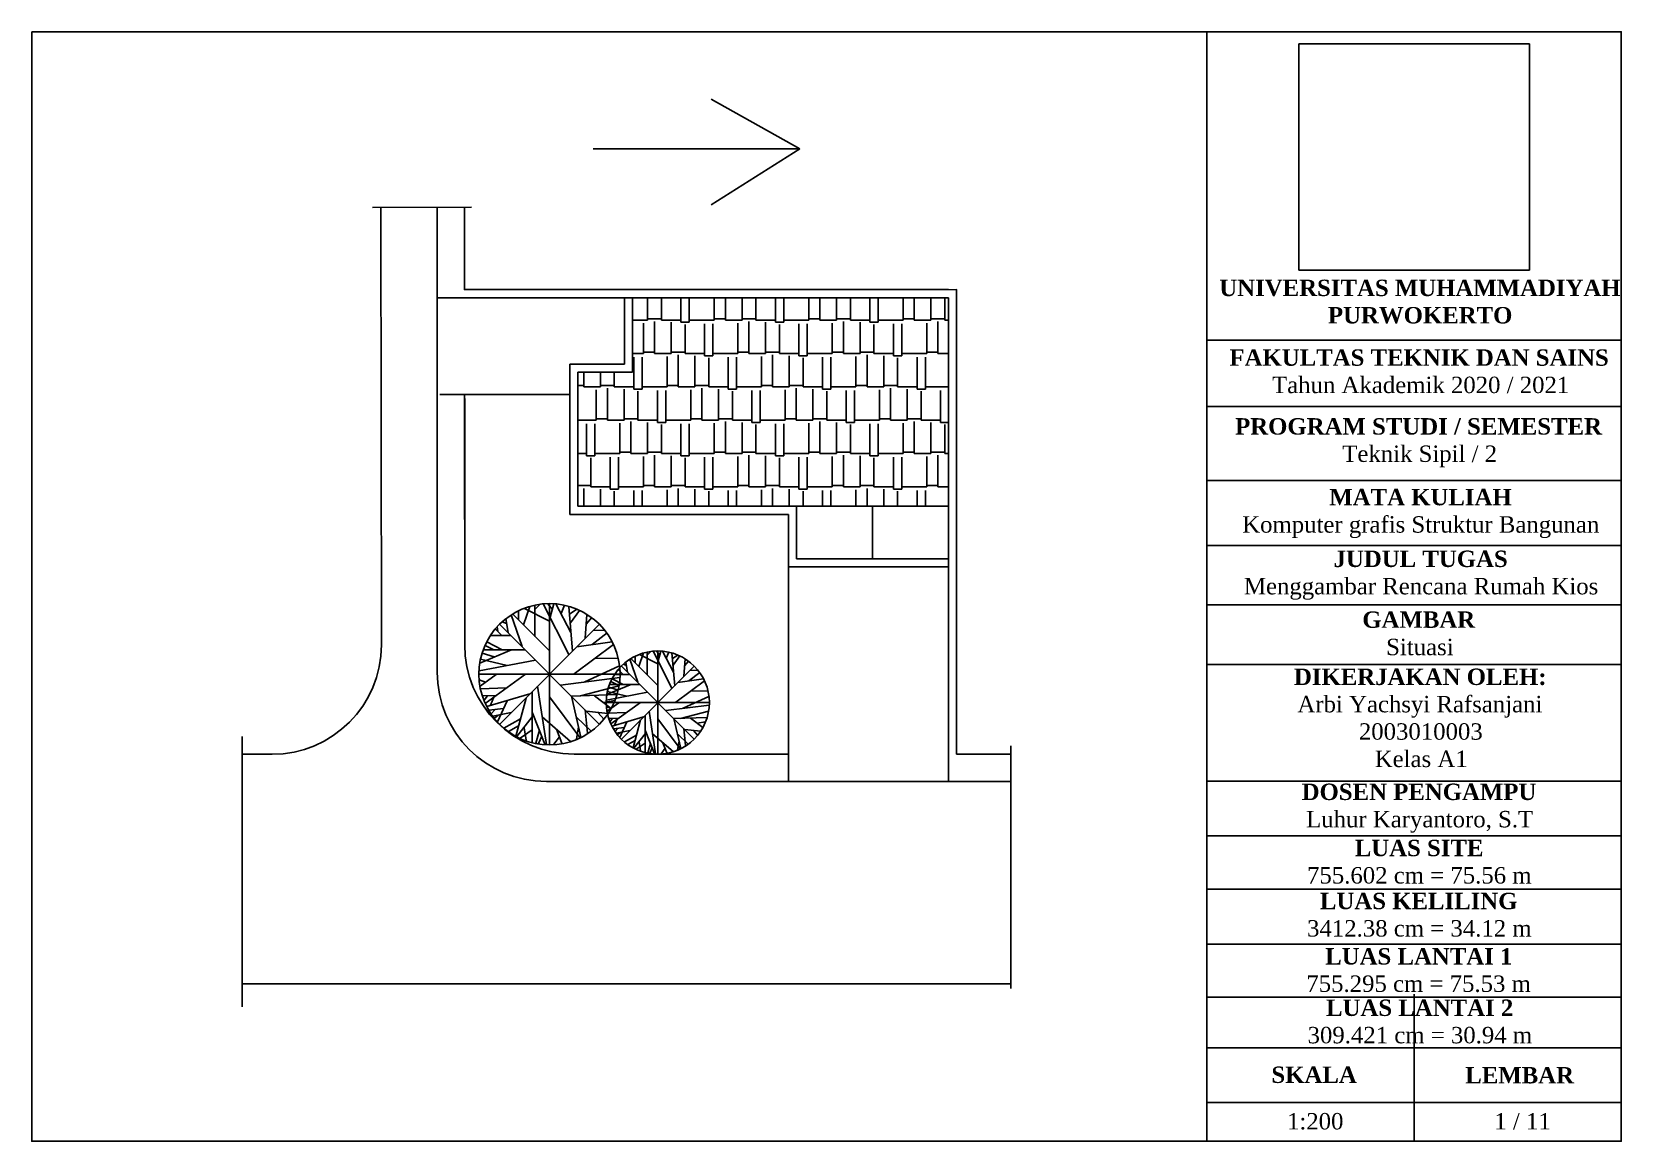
# Paper-space layout 'SITUASI' of a CAD drawing. Header units: millimetres. Extents: x 3 to 294, y 3 to 206.
# The model-space entities are those that its viewports show. They can reach past a viewport. Long polylines and large blocks are cut down to what shows.
import ezdxf

# ---------------------------------------------------------------- set-up
doc = ezdxf.new("R2010")
doc.units = ezdxf.units.MM
doc.linetypes.add('ACAD_ISO04W100', pattern=[30, 24, -3, 0, -3])
doc.linetypes.add('ACAD_ISO05W100', pattern=[33, 24, -3, 0, -3, 0, -3])
for name, color, linetype in [('cetak', 250, 'Continuous'), ('jalan', 1, 'Continuous'), ('mata angin', 170, 'Continuous'), ('situasi', 140, 'Continuous')]:
    doc.layers.add(name, color=color, linetype=linetype)
doc.layers.add('potongan', color=244, linetype='Continuous', lineweight=20)
doc.layers.get('0').off()
doc.styles.get("Standard").update_dxf_attribs({"font": 'arial.ttf'})
picture_1 = doc.add_image_def('image1.jpg', size_in_pixel=(571, 560))

# ---------------------------------------------------------------- blocks, each defined once
blk = doc.blocks.new('Tree - deciduous plan')
for p, q in [((-22.0458, 42.0753), (-16.5881, 57.6486)), ((-21.1656, 55.8436), (-0.0388, 45.0094)), ((-12.5388, 54.9406), (-7.9613, 59.4546)), ((-12.3627, 32.1443), (-12.5388, 58.7776)), ((-5.3205, 59.6806), (16.5105, 16.7963)), ((2.426, 54.9406), (-1.4472, 59.9056)), ((0, 59.9996), (0, -60)), ((0.4894, 48.6208), (3.6584, 59.6806)), ((18.2711, 35.5298), (5.419, 59.6806)), ((9.8203, 51.5549), (12.8133, 58.5516)), ((19.6795, 19.5047), (16.3344, 57.6486)), ((17.0387, 51.1035), (23.2006, 55.1666)), ((17.7429, 43.6552), (25.4894, 54.2636)), ((42, 42), (-42, -42)), ((42, -42), (-42, 42)), ((-40.1797, 44.558), (-36.4825, 43.2038)), ((-37.0107, 47.0408), (-35.25, 35.5298)), ((-32.6092, 50.4264), (-23.2782, 23.5674)), ((-31.2008, 51.1035), (-0.2149, 20.1818)), ((-26.4472, 46.5894), (-26.2712, 53.8116)), ((31.6513, 50.8778), (30.2429, 30.5643)), ((31.1232, 42.5267), (35.8767, 48.1693)), ((-53.2078, 27.4044), (-40.1797, 20.859)), ((-49.8627, 32.8214), (-32.7853, 32.8214)), ((-45.8134, 38.2383), (-40.5318, 33.0471)), ((-43.8768, 36.4326), (-44.405, 40.2696)), ((23.3767, 23.3417), (53.3063, 27.4044)), ((36.2288, 25.1474), (48.9049, 35.0784)), ((37.1091, 37.1098), (46.6161, 37.5612)), ((-32.2571, 20.6333), (-59.1937, 9.348)), ((-57.081, 17.9248), (-47.0458, 14.7649)), ((-56.0247, 20.859), (-20.8134, 20.859)), ((-54.7923, 24.4702), (-47.75, 21.0847)), ((54.3626, 25.3731), (20.9119, 0.3198)), ((38.5175, 13.4107), (58.2359, 13.6364)), ((-59.7219, 2.8025), (-12.0106, 12.0565)), ((-58.6656, 12.7336), (-35.9543, 7.5424)), ((-54.6162, -24.7335), (-20.2853, 0.0941)), ((29.3626, -6.6771), (59.4682, 7.091)), ((-60, 0), (60, 0)), ((-59.7219, -4.8714), (-54.2641, -6.6771)), ((-45.2853, -0.1316), (-59.0177, -10.0627)), ((-58.4895, -12.3197), (-36.4825, -11.6426)), ((-10.074, -10.0627), (-2.5036, -59.7178)), ((9.2922, -9.1598), (59.6443, -2.8401)), ((26.3697, -18.4138), (58.9401, -9.8369)), ((-57.081, -18.4138), (-45.2853, -17.9624)), ((-52.6797, -18.188), (-55.4966, -22.0251)), ((-53.2078, -27.442), (-16.7641, -16.6081)), ((-47.2219, -19.3166), (-50.2148, -26.3135)), ((-35.9543, -22.4765), (-44.0529, -40.5329)), ((-19.9331, -20.2194), (-28.5599, -52.721)), ((-14.8275, -15.0282), (-14.6515, -57.6865)), ((-0.0388, -19.0909), (25.8415, -53.8495)), ((18.6232, -18.6394), (26.7218, -53.3981)), ((18.7992, -18.6394), (57.3556, -17.2853)), ((38.1654, -18.188), (52.426, -29.0219)), ((45.9119, -24.0564), (55.595, -22.2508)), ((-38.9472, -29.0219), (-51.4472, -30.6018)), ((-46.5177, -30.1504), (-49.5106, -33.536)), ((-32.4331, -32.4075), (-48.1021, -35.5674)), ((-43.7008, -34.6645), (-46.6937, -37.373)), ((-24.6867, -37.8244), (-38.7712, -45.7241)), ((-14.6515, -36.2445), (-27.6797, -52.9467)), ((-14.6515, -32.1818), (-3.912, -59.4922)), ((-6.2008, -36.2445), (17.919, -57.0094)), ((22.8485, -36.4702), (35.3485, -48.4326)), ((30.419, -30.1504), (32.3556, -50.0125)), ((31.4753, -31.279), (49.6091, -33.3103)), ((41.5105, -32.6332), (46.088, -38.0501)), ((-26.2712, -43.9185), (-34.7219, -48.6583)), ((-14.6515, -47.3041), (-25.0388, -54.3009)), ((-21.5177, -45.4984), (-19.9331, -56.1065)), ((-8.4895, -47.5298), (-11.4825, -58.5893)), ((-6.3768, -52.721), (-9.3698, -58.815)), ((8.4119, -53.1724), (3.8344, -59.4922)), ((5.9471, -46.6269), (10.5246, -58.5893)), ((24.7852, -44.8213), (23.0246, -54.978))]:
    blk.add_line(p, q)
blk.add_circle((0, 0), 60)
blk = doc.blocks.new('am')
at = {"layer": 'mata angin'}
for p, q in [((-1033.1, 6364.1), (-870.5, 6273.4)), ((-1248.7, 6273.4), (-870.5, 6273.4)), ((-870.5, 6273.4), (-1033.1, 6171.5))]:
    blk.add_line(p, q, dxfattribs=at)

msp = doc.modelspace()

# ---------------------------------------------------------------- hatches: boundary and pattern name
at = {"layer": 'situasi'}
h = msp.add_hatch(dxfattribs=at)
h.set_pattern_fill('AR-RSHKE', color=256, scale=0.2)
h.set_pattern_definition([(0, (-3737.355, -7590.846), (129.54, 60.96), [30.48, -25.4, 35.56, -15.24, 45.72, -20.32]), (0, (-3706.875, -7588.306), (129.54, 60.96), [25.4, -96.52, 20.32, -30.48]), (0, (-3645.915, -7594.656), (129.54, 60.96), [15.24, -157.48]), (90, (-3737.355, -7590.846), (-43.18, 60.96), [58.42, -185.42]), (90, (-3706.875, -7590.846), (-43.18, 60.96), [57.15, -186.69]), (90, (-3681.475, -7590.846), (-43.18, 60.96), [53.34, -190.5]), (90, (-3645.915, -7594.656), (-43.18, 60.96), [58.42, -185.42]), (90, (-3630.675, -7594.656), (-43.18, 60.96), [58.42, -185.42]), (90, (-3584.955, -7590.846), (-43.18, 60.96), [55.88, -187.96])])
h.paths.add_polyline_path([(-4036.528, -1026.932), (-4036.528, -1163.238), (-4136.575, -1163.238), (-4136.575, -1204.059), (-4136.566, -1407.988), (-3736.55, -1407.988), (-3458.996, -1407.989), (-3458.995, -1027.074)])

# ---------------------------------------------------------------- linework, layer by layer
at = {"layer": 'jalan', "linetype": 'ACAD_ISO05W100'}
for p, q in [((-4512.579, -861.734), (-4331.46, -861.547)), ((-4750.811, -1828.842), (-4750.811, -2323.289)), ((-3344.818, -2289.768), (-3344.818, -1846.237))]:
    msp.add_line(p, q, dxfattribs=at)
at = {"layer": 'jalan'}
for p, q in [((-4496.034, -1661.61), (-4496.941, -861.651)), ((-4394.034, -1711.41), (-4394.034, -861.651)), ((-4696.034, -1861.61), (-4750.811, -1861.61)), ((-4194.034, -1911.41), (-3344.818, -1911.41)), ((-4750.811, -2281.41), (-3344.818, -2281.41))]:
    msp.add_line(p, q, dxfattribs=at)
for centre, start, end in [((-4696.034, -1661.61), 270, 0), ((-4194.034, -1711.41), 180, 270)]:
    msp.add_arc(centre, 200, start, end, dxfattribs=at)
at = {"layer": 'situasi'}
for p, q in [((-4344.034, -1012.203), (-4344.034, -861.651)), ((-4344.034, -1011.857), (-3458.995, -1012.074)), ((-4343.688, -1026.851), (-4394.034, -1026.851)), ((-4344.038, -1026.857), (-3458.999, -1027.074)), ((-4051.528, -1148.238), (-4051.528, -1026.926)), ((-4036.528, -1163.238), (-4036.528, -1026.926)), ((-3458.995, -1027.099), (-3458.996, -1519.059)), ((-3443.995, -1027.099), (-3443.996, -1519.059)), ((-4151.575, -1204.059), (-4151.575, -1148.238)), ((-4151.575, -1148.238), (-4051.528, -1148.238)), ((-4136.575, -1204.059), (-4136.575, -1163.238)), ((-4136.575, -1163.238), (-4036.528, -1163.238)), ((-4388.981, -1204.07), (-4151.575, -1204.059)), ((-4343.688, -1661.412), (-4343.688, -1211.41)), ((-4151.575, -1204.059), (-4151.565, -1422.988)), ((-4136.575, -1204.059), (-4136.566, -1407.988)), ((-3458.998, -1223.066), (-3458.998, -1398.431)), ((-3443.998, -1223.066), (-3443.998, -1398.431)), ((-3751.55, -1422.988), (-4151.566, -1422.988)), ((-3736.55, -1407.988), (-4136.566, -1407.988)), ((-3751.55, -1519.056), (-3751.55, -1422.988)), ((-3736.55, -1504.058), (-3736.55, -1407.988)), ((-3736.55, -1407.988), (-3458.996, -1407.989)), ((-3597.773, -1407.988), (-3597.774, -1504.058)), ((-3736.55, -1504.058), (-3458.999, -1504.058)), ((-3751.55, -1911.407), (-3751.55, -1519.05)), ((-3751.55, -1519.058), (-3458.999, -1519.058)), ((-3458.999, -1519.058), (-3458.999, -1846.41)), ((-3458.999, -1519.058), (-3458.998, -1911.41)), ((-3443.999, -1519.058), (-3443.999, -1846.41)), ((-3443.999, -1519.058), (-3443.998, -1861.41)), ((-3751.55, -1861.412), (-4143.688, -1861.412)), ((-3444, -1861.41), (-3344.957, -1861.41))]:
    msp.add_line(p, q, dxfattribs=at)
for points in [[(-3443.998, -1861.41), (-3443.998, -1012.072), (-4344.034, -1012.203)], [(-4344.026, -1026.851), (-4344.026, -1026.857)]]:
    msp.add_lwpolyline(points, dxfattribs=at)
msp.add_lwpolyline([(-4343.932, -1204.068), (-4343.688, -1661.412, 0.41390113), (-4143.688, -1861.412), (-3751.55, -1861.411)], format="xyb", dxfattribs=at)
msp.add_arc((-4143.688, -1661.412), 200, 180, 270, dxfattribs=at)

# ---------------------------------------------------------------- block references
at = {"layer": 'mata angin'}
msp.add_blockref('am', (-2859.901, -7028.258), dxfattribs=at)
at = {"layer": 'situasi'}
for p, xscale, yscale, zscale in [((-4188.582, -1715.282), 2.152479237592914, 2.152479237592914, 2.152479237592914), ((-3990.488, -1767.043), 1.572819596001689, 1.572819596001689, 1.572819596001689)]:
    msp.add_blockref('Tree - deciduous plan', p, dxfattribs=dict(at, xscale=xscale, yscale=yscale, zscale=zscale))

psp = doc.layouts.new('SITUASI')

# ---------------------------------------------------------------- linework, layer by layer
at = {"layer": 'cetak'}
for p, q in [((218.04, 149.15), (293.82, 149.15)), ((218.04, 137.07), (293.82, 137.07)), ((218.04, 123.53), (293.82, 123.53)), ((218.04, 111.64), (293.82, 111.64)), ((218.04, 100.82), (293.82, 100.82)), ((218.04, 89.88), (293.82, 89.88)), ((218.04, 68.55), (293.82, 68.55)), ((218.04, 58.55), (293.82, 58.55)), ((218.04, 48.78), (293.82, 48.78)), ((218.04, 38.77), (293.82, 38.77)), ((255.93, 29.63), (255.93, 2.73)), ((218.04, 29.04), (293.82, 29.04)), ((218.04, 19.79), (293.82, 19.79)), ((218.04, 9.79), (293.82, 9.79))]:
    psp.add_line(p, q, dxfattribs=at)
for points in [[(3.1, 205.56), (293.82, 205.56), (293.82, 2.73), (3.1, 2.73)], [(3.1, 205.56), (218.04, 205.56), (218.04, 2.73), (3.1, 2.73)]]:
    psp.add_lwpolyline(points, close=True, dxfattribs=at)

# ---------------------------------------------------------------- texts
at = {"layer": 'cetak', "char_height": 3, "attachment_point": 1}
for s, width, insert in [('{\\fTimes New Roman|b1|i0|c0|p18;\\W1.8324; \\W1;UNIVERSITAS MUHAMMADIYAH \\P\\W9.6857;  \\W1;PURWOKERTO}', 75.7768, (218.24, 160.24)), ('{\\fTimes New Roman|b1|i0|c0|p18;\\W3.6468; \\W1;FAKULTAS TEKNIK DAN SAINS\\fTimes New Roman|b0|i0|c0|p18;\\P\\W5.2608;  \\W1;Tahun Akademik 2020 / 2021}', 75.7768, (218.04, 147.5)), ('{\\fTimes New Roman|b1|i0|c0|p18;\\W4.557; \\W1;PROGRAM STUDI / SEMESTER\\P\\fTimes New Roman|b0|i0|c0|p18;\\W7.2855;   \\W1;Teknik Sipil / 2}', 75.7768, (218.04, 134.92)), ('{\\fTimes New Roman|b1|i0|c0|p18;\\W9.7463;  \\W1;MATA KULIAH\\P\\fTimes New Roman|b0|i0|c0|p18;\\W5.4269; \\W1;Komputer grafis Struktur Bangunan}', 75.7768, (218.35, 121.99)), ('{\\fTimes New Roman|b1|i0|c0|p18;\\W6.7277;   \\W1;JUDUL TUGAS\\P\\fTimes New Roman|b0|i0|c0|p18;\\W5.713; \\W1;Menggambar Rencana Rumah Kios}', 75.7768, (218.35, 110.71)), ('{\\fTimes New Roman|b1|i0|c0|p18;\\W8.364;   \\W1;GAMBAR\\P\\fTimes New Roman|b0|i0|c0|p18;\\W9.6472;   \\W1;Situasi}', 75.7768, (218.04, 99.59)), ('{\\fTimes New Roman|b1|i0|c0|p18;\\W6.9723;  \\W1;DIKERJAKAN OLEH:\\P\\fTimes New Roman|b0|i0|c0|p18;\\W7.2525;  \\W1;Arbi Yachsyi Rafsanjani\\P\\W8.1407;   \\W1;2003010003\\P\\W8.9974;   \\W1;Kelas A1}', 75.7768, (218.17, 89.14)), ('{\\fTimes New Roman|b1|i0|c0|p18;\\W7.6276;  \\W1;DOSEN PENGAMPU\\P\\fTimes New Roman|b0|i0|c0|p18;\\W7.9869;  \\W1;Luhur Karyantoro, S.T}', 75.7768, (218.09, 68.11)), ('{\\fTimes New Roman|b1|i0|c0|p18;\\W7.9575;   \\W1;LUAS SITE\\P\\fTimes New Roman|b0|i0|c0|p18;\\W8.0845;  \\W1;755.602 cm = 75.56 m}', 75.7768, (218.04, 57.84)), ('{\\fTimes New Roman|b1|i0|c0|p18;\\W9.1237;  \\W1;LUAS KELILING\\P\\fTimes New Roman|b0|i0|c0|p18;\\W8.088;  \\W1;3412.38 cm = 34.12 m}', 75.7768, (218.04, 48.15)), ('{\\fTimes New Roman|b1|i0|c0|p18;\\W9.6076;  \\W1;LUAS LANTAI 1\\P\\fTimes New Roman|b0|i0|c0|p18;\\W8.0845;  \\W1;755.295 cm = 75.53 m}', 75.7768, (217.91, 38.03)), ('{\\fTimes New Roman|b1|i0|c0|p18;\\W9.5798;  \\W1;LUAS LANTAI 2\\P\\fTimes New Roman|b0|i0|c0|p18;\\W8.088;  \\W1;309.421 cm = 30.94 m}', 75.7768, (218.13, 28.63)), ('{\\fTimes New Roman|b1|i0|c0|p18;\\W5.1524;  \\W1;SKALA}', 37.8884, (218.17, 16.38)), ('{\\fTimes New Roman|b1|i0|c0|p18;\\W8.3107; \\W1;LEMBAR}', 37.8884, (255.88, 16.29)), ('{\\fTimes New Roman|b0|i0|c0|p18;\\W6.4283;  \\W1;1:200}', 37.8884, (218.13, 7.88)), ('{\\fTimes New Roman|b0|i0|c0|p18;\\W6.5147;  \\W1;1 / 11}', 37.8884, (255.85, 7.88))]:
    psp.add_mtext_dynamic_manual_height_columns(s, width=width, gutter_width=12.5, heights=[0], dxfattribs=dict(at, insert=insert))

# ---------------------------------------------------------------- pictures from other files: only their frames are drawn
at = {"layer": 'cetak'}
image = psp.add_image(picture_1, insert=(234.83, 161.97), size_in_units=(42.2, 41.39), dxfattribs=at)
image.dxf.flags = 7

# ---------------------------------------------------------------- viewports
at = {"layer": 'potongan', "linetype": 'ACAD_ISO04W100'}
vp = psp.add_viewport(center=(110.57, 104.14), size=(214.94, 202.8239), view_center_point=(-4060.81, -1554.883), view_height=2028.23947, dxfattribs=at)
vp.frozen_layers = ['potongan']

doc.saveas('drawing.dxf')
